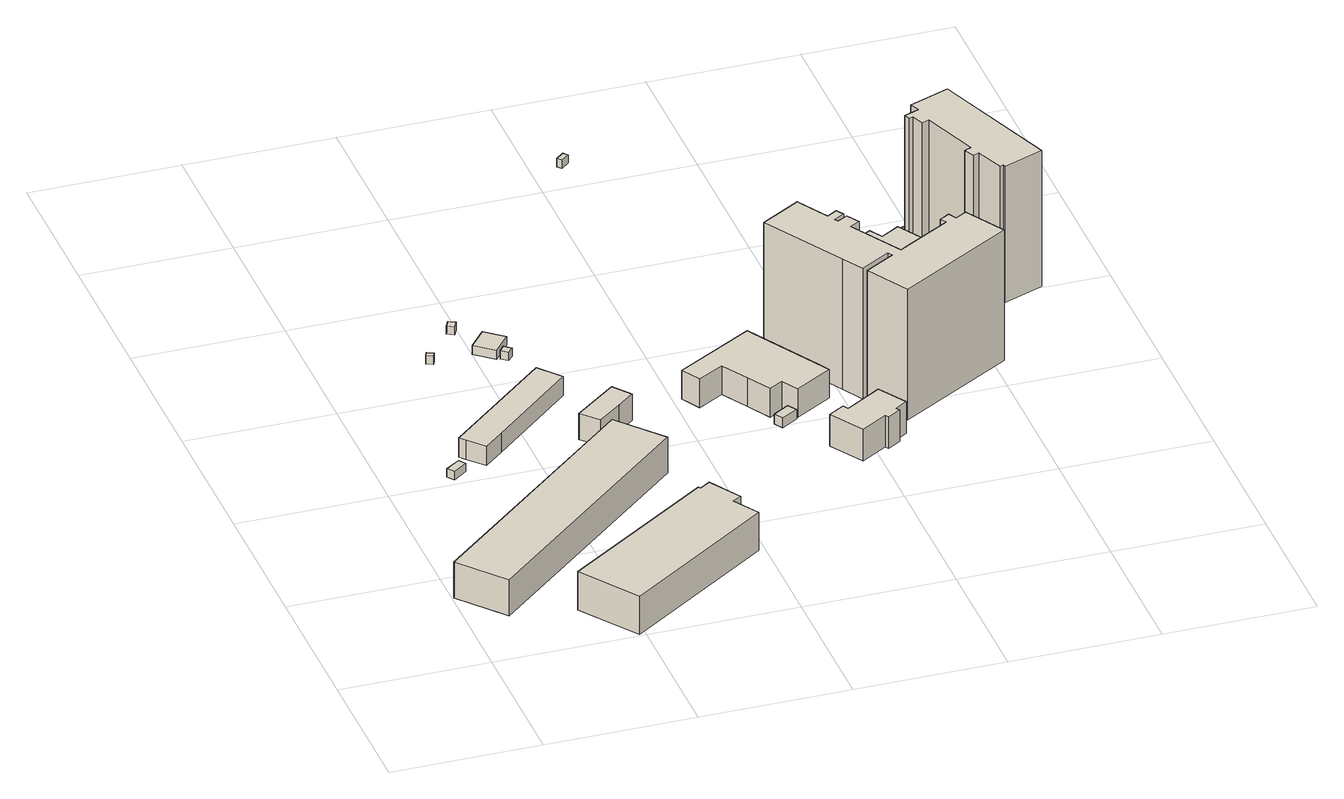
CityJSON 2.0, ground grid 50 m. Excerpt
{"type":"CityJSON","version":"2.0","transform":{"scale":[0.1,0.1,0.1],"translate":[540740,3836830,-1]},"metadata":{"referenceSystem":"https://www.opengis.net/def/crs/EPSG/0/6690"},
"CityObjects":{
"building1":{"type":"Building","attributes":{"class":"3001","BuildingDetailAttribute.specifiedBuildingCoverageRate":0.6,"BuildingDetailAttribute.surveyYear":2017,"BuildingTsunamiRiskAttribute.description":"1","BuildingTsunamiRiskAttribute.rank":"2","BuildingTsunamiRiskAttribute.depth":2.72,"BuildingHighTideRiskAttribute.description":"1","BuildingHighTideRiskAttribute.rank":"4","BuildingHighTideRiskAttribute.depth":6.11,"BuildingIDAttribute.prefecture":"27","BuildingIDAttribute.city":"27104"},"geometry":[{"type":"Solid","lod":"1","boundaries":[[[[0,1,2,3]],[[2,4,5,3]],[[1,6,4,2]],[[0,7,6,1]],[[3,5,7,0]],[[4,6,7,5]]]]}]},
"building2":{"type":"Building","attributes":{"計測周辺長":229.9,"1/2500図郭":56,"区名":"此花区","町丁目名称":"島屋６丁目","街区番号":1,"class":"3001","usage":"431","measuredHeight":13,"storeysAboveGround":3,"BuildingDetailAttribute.buildingRoofEdgeArea":1889.75,"BuildingDetailAttribute.buildingStructureType":"610","BuildingDetailAttribute.buildingStructureOrgType":"2","BuildingDetailAttribute.detailedUsage":"1710","BuildingDetailAttribute.specifiedBuildingCoverageRate":0.6,"BuildingDetailAttribute.surveyYear":2017,"BuildingTsunamiRiskAttribute.description":"1","BuildingTsunamiRiskAttribute.rank":"2","BuildingTsunamiRiskAttribute.depth":2.67,"BuildingHighTideRiskAttribute.description":"1","BuildingHighTideRiskAttribute.rank":"4","BuildingHighTideRiskAttribute.depth":6.32,"BuildingIDAttribute.prefecture":"27","BuildingIDAttribute.city":"27104"},"geometry":[{"type":"Solid","lod":"1","boundaries":[[[[8,9,10,11]],[[10,12,13,11]],[[9,14,12,10]],[[8,15,14,9]],[[11,13,15,8]],[[12,14,15,13]]]]}]},
"building3":{"type":"Building","attributes":{"計測周辺長":176.22,"1/2500図郭":56,"区名":"此花区","町丁目名称":"島屋６丁目","街区番号":1,"class":"3001","usage":"441","measuredHeight":13.9,"storeysAboveGround":2,"BuildingDetailAttribute.buildingRoofEdgeArea":1479.69,"BuildingDetailAttribute.buildingStructureType":"610","BuildingDetailAttribute.buildingStructureOrgType":"2","BuildingDetailAttribute.detailedUsage":"1520","BuildingDetailAttribute.specifiedBuildingCoverageRate":0.6,"BuildingDetailAttribute.surveyYear":2017,"BuildingTsunamiRiskAttribute.description":"1","BuildingTsunamiRiskAttribute.rank":"3","BuildingTsunamiRiskAttribute.depth":3.26,"BuildingHighTideRiskAttribute.description":"1","BuildingHighTideRiskAttribute.rank":"4","BuildingHighTideRiskAttribute.depth":6.37,"BuildingIDAttribute.prefecture":"27","BuildingIDAttribute.city":"27104"},"geometry":[{"type":"Solid","lod":"1","boundaries":[[[[16,17,18,19,20,21,22,23]],[[22,24,25,23]],[[21,26,24,22]],[[20,27,26,21]],[[19,28,27,20]],[[18,29,28,19]],[[17,30,29,18]],[[16,31,30,17]],[[23,25,31,16]],[[24,26,27,28,29,30,31,25]]]]}]},
"building4":{"type":"Building","attributes":{"計測周辺長":112.78,"1/2500図郭":46,"区名":"此花区","町丁目名称":"島屋６丁目","街区番号":1,"class":"3001","usage":"431","measuredHeight":7,"storeysAboveGround":2,"BuildingDetailAttribute.buildingRoofEdgeArea":458.29,"BuildingDetailAttribute.buildingStructureType":"610","BuildingDetailAttribute.buildingStructureOrgType":"2","BuildingDetailAttribute.detailedUsage":"1710","BuildingDetailAttribute.specifiedBuildingCoverageRate":0.6,"BuildingDetailAttribute.surveyYear":2017,"BuildingTsunamiRiskAttribute.description":"1","BuildingTsunamiRiskAttribute.rank":"2","BuildingTsunamiRiskAttribute.depth":2.64,"BuildingHighTideRiskAttribute.description":"1","BuildingHighTideRiskAttribute.rank":"4","BuildingHighTideRiskAttribute.depth":6.08,"BuildingIDAttribute.prefecture":"27","BuildingIDAttribute.city":"27104"},"geometry":[{"type":"Solid","lod":"1","boundaries":[[[[32,33,34,35,36,37]],[[36,38,39,37]],[[35,40,38,36]],[[34,41,40,35]],[[33,42,41,34]],[[32,43,42,33]],[[37,39,43,32]],[[38,40,41,42,43,39]]]]}]},
"building5":{"type":"Building","attributes":{"class":"3001","BuildingDetailAttribute.specifiedBuildingCoverageRate":0.6,"BuildingDetailAttribute.surveyYear":2017,"BuildingTsunamiRiskAttribute.description":"1","BuildingTsunamiRiskAttribute.rank":"2","BuildingTsunamiRiskAttribute.depth":2.68,"BuildingHighTideRiskAttribute.description":"1","BuildingHighTideRiskAttribute.rank":"4","BuildingHighTideRiskAttribute.depth":6.13,"BuildingIDAttribute.prefecture":"27","BuildingIDAttribute.city":"27104"},"geometry":[{"type":"Solid","lod":"1","boundaries":[[[[44,45,46,47]],[[46,48,49,47]],[[45,50,48,46]],[[44,51,50,45]],[[47,49,51,44]],[[48,50,51,49]]]]}]},
"building6":{"type":"Building","attributes":{"計測周辺長":10.41,"1/2500図郭":46,"区名":"此花区","町丁目名称":"島屋６丁目","街区番号":1,"class":"3001","usage":"431","storeysAboveGround":1,"BuildingDetailAttribute.buildingRoofEdgeArea":6.75,"BuildingDetailAttribute.buildingStructureType":"610","BuildingDetailAttribute.buildingStructureOrgType":"2","BuildingDetailAttribute.detailedUsage":"1710","BuildingDetailAttribute.specifiedBuildingCoverageRate":0.6,"BuildingDetailAttribute.surveyYear":2017,"BuildingTsunamiRiskAttribute.description":"1","BuildingTsunamiRiskAttribute.rank":"2","BuildingTsunamiRiskAttribute.depth":2.52,"BuildingHighTideRiskAttribute.description":"1","BuildingHighTideRiskAttribute.rank":"4","BuildingHighTideRiskAttribute.depth":5.99,"BuildingIDAttribute.prefecture":"27","BuildingIDAttribute.city":"27104"},"geometry":[{"type":"Solid","lod":"1","boundaries":[[[[52,53,54,55]],[[54,56,57,55]],[[53,58,56,54]],[[52,59,58,53]],[[55,57,59,52]],[[56,58,59,57]]]]}]},
"building7":{"type":"Building","attributes":{"計測周辺長":33.47,"1/2500図郭":46,"区名":"此花区","町丁目名称":"島屋６丁目","街区番号":1,"class":"3001","usage":"431","measuredHeight":3.2,"storeysAboveGround":1,"BuildingDetailAttribute.buildingRoofEdgeArea":69.88,"BuildingDetailAttribute.buildingStructureType":"610","BuildingDetailAttribute.buildingStructureOrgType":"2","BuildingDetailAttribute.detailedUsage":"1710","BuildingDetailAttribute.specifiedBuildingCoverageRate":0.6,"BuildingDetailAttribute.surveyYear":2017,"BuildingTsunamiRiskAttribute.description":"1","BuildingTsunamiRiskAttribute.rank":"2","BuildingTsunamiRiskAttribute.depth":2.36,"BuildingHighTideRiskAttribute.description":"1","BuildingHighTideRiskAttribute.rank":"4","BuildingHighTideRiskAttribute.depth":5.82,"BuildingIDAttribute.prefecture":"27","BuildingIDAttribute.city":"27104"},"geometry":[{"type":"Solid","lod":"1","boundaries":[[[[60,61,62,63]],[[62,64,65,63]],[[61,66,64,62]],[[60,67,66,61]],[[63,65,67,60]],[[64,66,67,65]]]]}]},
"building8":{"type":"Building","attributes":{"計測周辺長":11.16,"1/2500図郭":46,"区名":"此花区","町丁目名称":"島屋６丁目","街区番号":1,"class":"3001","usage":"431","storeysAboveGround":1,"BuildingDetailAttribute.buildingRoofEdgeArea":7.77,"BuildingDetailAttribute.buildingStructureType":"610","BuildingDetailAttribute.buildingStructureOrgType":"2","BuildingDetailAttribute.detailedUsage":"1710","BuildingDetailAttribute.specifiedBuildingCoverageRate":0.6,"BuildingDetailAttribute.surveyYear":2017,"BuildingTsunamiRiskAttribute.description":"1","BuildingTsunamiRiskAttribute.rank":"2","BuildingTsunamiRiskAttribute.depth":2.37,"BuildingHighTideRiskAttribute.description":"1","BuildingHighTideRiskAttribute.rank":"4","BuildingHighTideRiskAttribute.depth":5.84,"BuildingIDAttribute.prefecture":"27","BuildingIDAttribute.city":"27104"},"geometry":[{"type":"Solid","lod":"1","boundaries":[[[[68,69,70,71]],[[70,72,73,71]],[[69,74,72,70]],[[68,75,74,69]],[[71,73,75,68]],[[72,74,75,73]]]]}]},
"building9":{"type":"Building","attributes":{"計測周辺長":51.25,"1/2500図郭":46,"区名":"此花区","町丁目名称":"島屋６丁目","街区番号":1,"class":"3001","usage":"401","measuredHeight":9.5,"storeysAboveGround":3,"BuildingDetailAttribute.buildingRoofEdgeArea":137.79,"BuildingDetailAttribute.buildingStructureType":"610","BuildingDetailAttribute.buildingStructureOrgType":"2","BuildingDetailAttribute.detailedUsage":"1310","BuildingDetailAttribute.specifiedBuildingCoverageRate":0.6,"BuildingDetailAttribute.surveyYear":2017,"BuildingTsunamiRiskAttribute.description":"1","BuildingTsunamiRiskAttribute.rank":"2","BuildingTsunamiRiskAttribute.depth":2.78,"BuildingHighTideRiskAttribute.description":"1","BuildingHighTideRiskAttribute.rank":"4","BuildingHighTideRiskAttribute.depth":6.21,"BuildingIDAttribute.prefecture":"27","BuildingIDAttribute.city":"27104"},"geometry":[{"type":"Solid","lod":"1","boundaries":[[[[76,77,78,79,80,81]],[[80,82,83,81]],[[79,84,82,80]],[[78,85,84,79]],[[77,86,85,78]],[[76,87,86,77]],[[81,83,87,76]],[[82,84,85,86,87,83]]]]}]},
"building10":{"type":"Building","attributes":{"class":"3001","measuredHeight":3.5,"BuildingDetailAttribute.specifiedBuildingCoverageRate":0.6,"BuildingDetailAttribute.surveyYear":2017,"BuildingTsunamiRiskAttribute.description":"1","BuildingTsunamiRiskAttribute.rank":"2","BuildingTsunamiRiskAttribute.depth":2.55,"BuildingHighTideRiskAttribute.description":"1","BuildingHighTideRiskAttribute.rank":"4","BuildingHighTideRiskAttribute.depth":5.97,"BuildingIDAttribute.prefecture":"27","BuildingIDAttribute.city":"27104"},"geometry":[{"type":"Solid","lod":"1","boundaries":[[[[88,89,90,91]],[[90,92,93,91]],[[89,94,92,90]],[[88,95,94,89]],[[91,93,95,88]],[[92,94,95,93]]]]}]},
"building11":{"type":"Building","attributes":{"区名":"此花区","町丁目名称":"春日出南３丁目","街区番号":2,"class":"3001","usage":"431","measuredHeight":10.4,"storeysAboveGround":2,"BuildingDetailAttribute.buildingRoofEdgeArea":723.3,"BuildingDetailAttribute.buildingStructureType":"610","BuildingDetailAttribute.buildingStructureOrgType":"2","BuildingDetailAttribute.detailedUsage":"1720","BuildingDetailAttribute.specifiedBuildingCoverageRate":0.6,"BuildingDetailAttribute.surveyYear":2017,"BuildingTsunamiRiskAttribute.description":"1","BuildingTsunamiRiskAttribute.rank":"2","BuildingTsunamiRiskAttribute.depth":2.42,"BuildingHighTideRiskAttribute.description":"1","BuildingHighTideRiskAttribute.rank":"4","BuildingHighTideRiskAttribute.depth":5.88,"BuildingIDAttribute.prefecture":"27","BuildingIDAttribute.city":"27104"},"geometry":[{"type":"Solid","lod":"1","boundaries":[[[[96,97,98,99,100,101,102,103,104,105]],[[104,106,107,105]],[[103,108,106,104]],[[102,109,108,103]],[[101,110,109,102]],[[100,111,110,101]],[[99,112,111,100]],[[98,113,112,99]],[[97,114,113,98]],[[96,115,114,97]],[[105,107,115,96]],[[106,108,109,110,111,112,113,114,115,107]]]]}]},
"building12":{"type":"Building","attributes":{"区名":"此花区","町丁目名称":"春日出南３丁目","街区番号":2,"class":"3001","usage":"401","measuredHeight":11.6,"storeysAboveGround":3,"BuildingDetailAttribute.buildingRoofEdgeArea":255.87,"BuildingDetailAttribute.buildingStructureType":"610","BuildingDetailAttribute.buildingStructureOrgType":"2","BuildingDetailAttribute.detailedUsage":"1310","BuildingDetailAttribute.specifiedBuildingCoverageRate":0.6,"BuildingDetailAttribute.surveyYear":2017,"BuildingTsunamiRiskAttribute.description":"1","BuildingTsunamiRiskAttribute.rank":"2","BuildingTsunamiRiskAttribute.depth":2.65,"BuildingHighTideRiskAttribute.description":"1","BuildingHighTideRiskAttribute.rank":"4","BuildingHighTideRiskAttribute.depth":6.08,"BuildingIDAttribute.prefecture":"27","BuildingIDAttribute.city":"27104"},"geometry":[{"type":"Solid","lod":"1","boundaries":[[[[116,117,118,119,120,121,122,123,124,125]],[[124,126,127,125]],[[123,128,126,124]],[[122,129,128,123]],[[121,130,129,122]],[[120,131,130,121]],[[119,132,131,120]],[[118,133,132,119]],[[117,134,133,118]],[[116,135,134,117]],[[125,127,135,116]],[[126,128,129,130,131,132,133,134,135,127]]]]}]},
"building13":{"type":"Building","attributes":{"class":"3001","BuildingDetailAttribute.specifiedBuildingCoverageRate":0.6,"BuildingDetailAttribute.surveyYear":2017,"BuildingTsunamiRiskAttribute.description":"1","BuildingTsunamiRiskAttribute.rank":"2","BuildingTsunamiRiskAttribute.depth":2.86,"BuildingHighTideRiskAttribute.description":"1","BuildingHighTideRiskAttribute.rank":"4","BuildingHighTideRiskAttribute.depth":6.35,"BuildingIDAttribute.prefecture":"27","BuildingIDAttribute.city":"27104"},"geometry":[{"type":"Solid","lod":"1","boundaries":[[[[136,137,138,139]],[[138,140,141,139]],[[137,142,140,138]],[[136,143,142,137]],[[139,141,143,136]],[[140,142,143,141]]]]}]},
"building14":{"type":"Building","attributes":{"計測周辺長":70.82,"1/2500図郭":46,"区名":"此花区","町丁目名称":"春日出南３丁目","街区番号":2,"class":"3001","usage":"412","measuredHeight":6.8,"storeysAboveGround":15,"BuildingDetailAttribute.buildingRoofEdgeArea":171.26,"BuildingDetailAttribute.buildingStructureType":"603","BuildingDetailAttribute.buildingStructureOrgType":"3","BuildingDetailAttribute.detailedUsage":"1130","BuildingDetailAttribute.specifiedBuildingCoverageRate":0.6,"BuildingDetailAttribute.surveyYear":2017,"BuildingTsunamiRiskAttribute.description":"1","BuildingTsunamiRiskAttribute.rank":"2","BuildingTsunamiRiskAttribute.depth":2.5,"BuildingHighTideRiskAttribute.description":"1","BuildingHighTideRiskAttribute.rank":"4","BuildingHighTideRiskAttribute.depth":6.01,"BuildingIDAttribute.prefecture":"27","BuildingIDAttribute.city":"27104"},"geometry":[{"type":"Solid","lod":"1","boundaries":[[[[144,145,146,147,148,149,150,151,152]],[[151,153,154,152]],[[150,155,153,151]],[[149,156,155,150]],[[148,157,156,149]],[[147,158,157,148]],[[146,159,158,147]],[[145,160,159,146]],[[144,161,160,145]],[[152,154,161,144]],[[153,155,156,157,158,159,160,161,154]]]]}]},
"building15":{"type":"Building","attributes":{"計測周辺長":253.03,"1/2500図郭":46,"区名":"此花区","町丁目名称":"春日出南３丁目","街区番号":2,"class":"3002","usage":"412","measuredHeight":47.3,"storeysAboveGround":15,"BuildingDetailAttribute.buildingRoofEdgeArea":1436.74,"BuildingDetailAttribute.buildingStructureType":"603","BuildingDetailAttribute.buildingStructureOrgType":"3","BuildingDetailAttribute.detailedUsage":"1130","BuildingDetailAttribute.specifiedBuildingCoverageRate":0.6,"BuildingDetailAttribute.surveyYear":2017,"BuildingTsunamiRiskAttribute.description":"1","BuildingTsunamiRiskAttribute.rank":"2","BuildingTsunamiRiskAttribute.depth":2.51,"BuildingHighTideRiskAttribute.description":"1","BuildingHighTideRiskAttribute.rank":"4","BuildingHighTideRiskAttribute.depth":6.01,"BuildingIDAttribute.prefecture":"27","BuildingIDAttribute.city":"27104"},"geometry":[{"type":"Solid","lod":"1","boundaries":[[[[162,163,164,165,166,167,168,169,170,171,172,173,174,175,176,177,178,179,180,181,182,183,184,185,186,187,188,189]],[[188,190,191,189]],[[187,192,190,188]],[[186,193,192,187]],[[185,194,193,186]],[[184,195,194,185]],[[183,196,195,184]],[[182,197,196,183]],[[181,198,197,182]],[[180,199,198,181]],[[179,200,199,180]],[[178,201,200,179]],[[177,202,201,178]],[[176,203,202,177]],[[175,204,203,176]],[[174,205,204,175]],[[173,206,205,174]],[[172,207,206,173]],[[171,208,207,172]],[[170,209,208,171]],[[169,210,209,170]],[[168,211,210,169]],[[167,212,211,168]],[[166,213,212,167]],[[165,214,213,166]],[[164,215,214,165]],[[163,216,215,164]],[[162,217,216,163]],[[189,191,217,162]],[[190,192,193,194,195,196,197,198,199,200,201,202,203,204,205,206,207,208,209,210,211,212,213,214,215,216,217,191]]]]}]},
"building16":{"type":"Building","attributes":{"計測周辺長":183.23,"1/2500図郭":46,"区名":"此花区","町丁目名称":"春日出南３丁目","街区番号":2,"class":"3004","usage":"412","measuredHeight":12.9,"storeysAboveGround":15,"BuildingDetailAttribute.buildingRoofEdgeArea":1969.15,"BuildingDetailAttribute.buildingStructureType":"603","BuildingDetailAttribute.buildingStructureOrgType":"3","BuildingDetailAttribute.detailedUsage":"1130","BuildingDetailAttribute.specifiedBuildingCoverageRate":0.6,"BuildingDetailAttribute.surveyYear":2017,"BuildingTsunamiRiskAttribute.description":"1","BuildingTsunamiRiskAttribute.rank":"2","BuildingTsunamiRiskAttribute.depth":2.4,"BuildingHighTideRiskAttribute.description":"1","BuildingHighTideRiskAttribute.rank":"4","BuildingHighTideRiskAttribute.depth":5.91,"BuildingIDAttribute.prefecture":"27","BuildingIDAttribute.city":"27104"},"geometry":[{"type":"Solid","lod":"1","boundaries":[[[[218,219,220,221,222,223,224,225]],[[224,226,227,225]],[[223,228,226,224]],[[222,229,228,223]],[[221,230,229,222]],[[220,231,230,221]],[[219,232,231,220]],[[218,233,232,219]],[[225,227,233,218]],[[226,228,229,230,231,232,233,227]]]]}]},
"building17":{"type":"Building","attributes":{"class":"3001","measuredHeight":4.5,"BuildingDetailAttribute.specifiedBuildingCoverageRate":0.6,"BuildingDetailAttribute.surveyYear":2017,"BuildingTsunamiRiskAttribute.description":"1","BuildingTsunamiRiskAttribute.rank":"2","BuildingTsunamiRiskAttribute.depth":2.39,"BuildingHighTideRiskAttribute.description":"1","BuildingHighTideRiskAttribute.rank":"4","BuildingHighTideRiskAttribute.depth":5.89,"BuildingIDAttribute.prefecture":"27","BuildingIDAttribute.city":"27104"},"geometry":[{"type":"Solid","lod":"1","boundaries":[[[[234,235,236,237]],[[236,238,239,237]],[[235,240,238,236]],[[234,241,240,235]],[[237,239,241,234]],[[238,240,241,239]]]]}]},
"building18":{"type":"Building","attributes":{"class":"3001","BuildingDetailAttribute.specifiedBuildingCoverageRate":0.6,"BuildingDetailAttribute.surveyYear":2017,"BuildingTsunamiRiskAttribute.description":"1","BuildingTsunamiRiskAttribute.rank":"2","BuildingTsunamiRiskAttribute.depth":2.6,"BuildingHighTideRiskAttribute.description":"1","BuildingHighTideRiskAttribute.rank":"4","BuildingHighTideRiskAttribute.depth":6.1,"BuildingIDAttribute.prefecture":"27","BuildingIDAttribute.city":"27104"},"geometry":[{"type":"Solid","lod":"1","boundaries":[[[[242,243,244,245,246,247]],[[246,248,249,247]],[[245,250,248,246]],[[244,251,250,245]],[[243,252,251,244]],[[242,253,252,243]],[[247,249,253,242]],[[248,250,251,252,253,249]]]]}]},
"building19":{"type":"Building","attributes":{"class":"3002","measuredHeight":49.3,"BuildingDetailAttribute.specifiedBuildingCoverageRate":0.6,"BuildingDetailAttribute.surveyYear":2017,"BuildingTsunamiRiskAttribute.description":"1","BuildingTsunamiRiskAttribute.rank":"2","BuildingTsunamiRiskAttribute.depth":2.3,"BuildingHighTideRiskAttribute.description":"1","BuildingHighTideRiskAttribute.rank":"4","BuildingHighTideRiskAttribute.depth":5.83,"BuildingIDAttribute.prefecture":"27","BuildingIDAttribute.city":"27104"},"geometry":[{"type":"Solid","lod":"1","boundaries":[[[[254,255,256,257,258,259,260,261,262,263,264,265,266,267,268,269]],[[268,270,271,269]],[[267,272,270,268]],[[266,273,272,267]],[[265,274,273,266]],[[264,275,274,265]],[[263,276,275,264]],[[262,277,276,263]],[[261,278,277,262]],[[260,279,278,261]],[[259,280,279,260]],[[258,281,280,259]],[[257,282,281,258]],[[256,283,282,257]],[[255,284,283,256]],[[254,285,284,255]],[[269,271,285,254]],[[270,272,273,274,275,276,277,278,279,280,281,282,283,284,285,271]]]]}]}
},
"vertices":[
[204,1045,9],[253,1079,9],[269,1055,9],[221,1021,9],[269,1055,39],[221,1021,39],[253,1079,39],[204,1045,39],
[6,384,7],[725,1006,7],[854,855,7],[135,233,7],[854,855,137],[135,233,137],[725,1006,137],[6,384,137],
[345,200,6],[849,542,6],[854,535,6],[889,558,6],[955,451,6],[925,433,6],[979,346,6],[480,6,6],[979,346,145],[480,6,145],[925,433,145],[955,451,145],[889,558,145],[854,535,145],[849,542,145],[345,200,145],
[407,1127,7],[342,1070,7],[292,1125,7],[276,1144,7],[628,1450,7],[691,1376,7],[628,1450,77],[691,1376,77],[276,1144,77],[292,1125,77],[342,1070,77],[407,1127,77],
[348,1680,8],[355,1697,8],[378,1687,8],[371,1670,8],[378,1687,38],[371,1670,38],[355,1697,38],[348,1680,38],
[462,1821,9],[474,1843,9],[497,1833,9],[484,1808,9],[497,1833,39],[484,1808,39],[474,1843,39],[462,1821,39],
[500,1685,10],[555,1752,10],[617,1701,10],[562,1634,10],[617,1701,41],[562,1634,41],[555,1752,41],[500,1685,41],
[572,1630,12],[589,1651,12],[611,1632,12],[594,1612,12],[611,1632,42],[594,1612,42],[589,1651,42],[572,1630,42],
[709,1066,7],[657,1123,7],[665,1129,7],[800,1236,7],[847,1175,7],[790,1130,7],[847,1175,102],[790,1130,102],[800,1236,102],[665,1129,102],[657,1123,102],[709,1066,102],
[1251,1014,10],[1306,1048,10],[1325,1018,10],[1269,984,10],[1325,1018,45],[1269,984,45],[1306,1048,45],[1251,1014,45],
[1153,1226,9],[1065,1175,9],[1028,1240,9],[1290,1392,9],[1438,1137,9],[1459,1101,9],[1331,1026,9],[1299,1083,9],[1252,1055,9],[1206,1134,9],[1252,1055,113],[1206,1134,113],[1299,1083,113],[1331,1026,113],[1459,1101,113],[1438,1137,113],[1290,1392,113],[1028,1240,113],[1065,1175,113],[1153,1226,113],
[1372,838,11],[1426,871,11],[1437,853,11],[1559,928,11],[1618,832,11],[1576,806,11],[1584,794,11],[1539,767,11],[1532,778,11],[1442,723,11],[1532,778,126],[1442,723,126],[1539,767,126],[1584,794,126],[1576,806,126],[1618,832,126],[1559,928,126],[1437,853,126],[1426,871,126],[1372,838,126],
[1088,2627,6],[1115,2650,6],[1127,2636,6],[1100,2613,6],[1127,2636,36],[1100,2613,36],[1115,2650,36],[1088,2627,36],
[1497,1497,8],[1434,1598,8],[1519,1649,8],[1531,1631,8],[1499,1610,8],[1612,1422,8],[1582,1405,8],[1548,1384,8],[1486,1490,8],[1548,1384,77],[1486,1490,77],[1582,1405,77],[1612,1422,77],[1499,1610,77],[1531,1631,77],[1519,1649,77],[1434,1598,77],[1497,1497,77],
[1598,1379,9],[1562,1358,9],[1569,1347,9],[1603,1367,9],[1629,1324,9],[1596,1305,9],[1694,1139,9],[1700,1129,9],[1717,1140,9],[1881,1236,9],[1869,1257,9],[1903,1277,9],[1918,1250,9],[1956,1272,9],[1958,1269,9],[2032,1143,9],[2036,1136,9],[1648,907,9],[1564,1050,9],[1664,1109,9],[1655,1125,9],[1554,1065,9],[1512,1138,9],[1350,1411,9],[1486,1491,9],[1486,1490,9],[1548,1384,9],[1582,1405,9],[1548,1384,482],[1582,1405,482],[1486,1490,482],[1486,1491,482],[1350,1411,482],[1512,1138,482],[1554,1065,482],[1655,1125,482],[1664,1109,482],[1564,1050,482],[1648,907,482],[2036,1136,482],[2032,1143,482],[1958,1269,482],[1956,1272,482],[1918,1250,482],[1903,1277,482],[1869,1257,482],[1881,1236,482],[1717,1140,482],[1700,1129,482],[1694,1139,482],[1596,1305,482],[1629,1324,482],[1603,1367,482],[1569,1347,482],[1562,1358,482],[1598,1379,482],
[1530,1608,8],[1816,1780,8],[1842,1737,8],[1905,1775,8],[2099,1451,8],[2081,1440,8],[2104,1401,8],[1773,1203,8],[2104,1401,137],[1773,1203,137],[2081,1440,137],[2099,1451,137],[1905,1775,137],[1842,1737,137],[1816,1780,137],[1530,1608,137],
[1929,1755,10],[1966,1777,10],[2009,1704,10],[1975,1681,10],[2009,1704,55],[1975,1681,55],[1966,1777,55],[1929,1755,55],
[1913,1888,9],[1969,1916,9],[1982,1889,9],[1966,1881,9],[1981,1851,9],[1941,1831,9],[1981,1851,39],[1941,1831,39],[1966,1881,39],[1982,1889,39],[1969,1916,39],[1913,1888,39],
[2140,1460,9],[2129,1455,9],[2092,1550,9],[2070,1541,9],[2056,1578,9],[2078,1587,9],[2006,1777,9],[1981,1767,9],[1965,1808,9],[1952,1804,9],[1944,1825,9],[1994,1844,9],[1981,1877,9],[2117,1929,9],[2279,1502,9],[2144,1450,9],[2279,1502,502],[2144,1450,502],[2117,1929,502],[1981,1877,502],[1994,1844,502],[1944,1825,502],[1952,1804,502],[1965,1808,502],[1981,1767,502],[2006,1777,502],[2078,1587,502],[2056,1578,502],[2070,1541,502],[2092,1550,502],[2129,1455,502],[2140,1460,502]
]}
